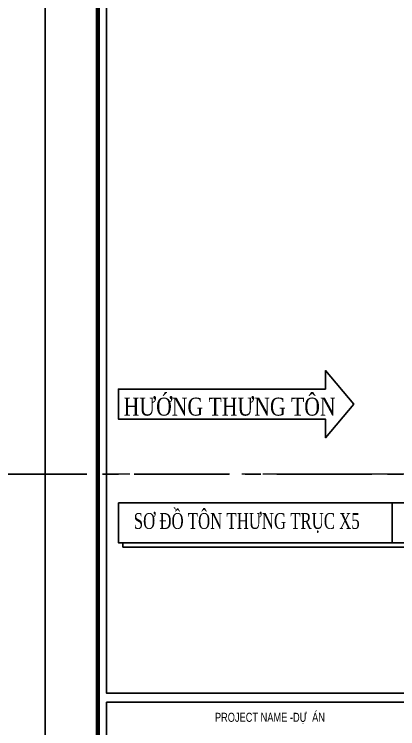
# Model space of a CAD drawing. Header units: inches. Extents: x 315041 to 662841, y -45540 to -35018.
# Drawn here: x 331979.3 to 332056.2, y -38646.2 to -38502.9 of the extents above; entities that cross this region are included whole.
import ezdxf
from ezdxf.enums import TextEntityAlignment as Align

# ---------------------------------------------------------------- set-up
doc = ezdxf.new("R2010")
doc.units = ezdxf.units.IN
doc.header["$MEASUREMENT"] = 0
doc.linetypes.add('CENTER', pattern=[2, 1.25, -0.25, 0.25, -0.25])
doc.linetypes.add('CENTER2', pattern=[28.575, 19.05, -3.175, 3.175, -3.175])
for name, color, linetype in [('001-TRUC', 252, 'CENTER'), ('2', 2, 'Continuous'), ('7', 7, 'Continuous'), ('BAO KHUNG', 31, 'Continuous'), ('CAUTAO', 7, 'Continuous')]:
    doc.layers.add(name, color=color, linetype=linetype)
doc.styles.add('ST1', font='times.ttf', dxfattribs={"width": 0.7})
doc.styles.get("Standard").update_dxf_attribs({"font": 'VHARIALN.TTF'})
doc.styles.add('vntimeh.shx', font='vntimeh.shx', dxfattribs={"width": 0.8, "bigfont": 'bigfont.shx'})

# ---------------------------------------------------------------- blocks, each defined once
blk = doc.blocks.new('A$C75D82031')
at = {"layer": '2', "color": 157, "linetype": 'Continuous'}
blk.add_lwpolyline([(0, 420), (594, 420), (594, 0), (0, 0)], close=True, dxfattribs=at)
at = {"layer": '7', "color": 147, "linetype": 'Continuous'}
blk.add_lwpolyline([(12.33, 57.61), (581.67, 57.61), (581.67, 409.19), (12.33, 409.19)], close=True, dxfattribs=at)
at = {"layer": 'BAO KHUNG', "color": 167, "linetype": 'Continuous', "const_width": 0.871}
blk.add_lwpolyline([(10.59, 9.07), (583.41, 9.07), (583.41, 410.93), (10.59, 410.93)], close=True, dxfattribs=at)
at = {"layer": 'BAO KHUNG', "color": 7}
blk.add_lwpolyline([(12.33, 55.81), (80.92, 55.81), (80.92, 10.81), (12.33, 10.81)], close=True, dxfattribs=at)
at = {"layer": 'BAO KHUNG', "color": 7, "linetype": 'Continuous', "width": 0.9}
blk.add_text('PROJECT NAME -Dù  ÁN ', height=1.8, dxfattribs=at).set_placement((45.37, 51.89), align=Align.CENTER)
blk = doc.blocks.new('A$C4DC60D06')
at = {"color": 8}
blk.add_lwpolyline([(0, 351.58), (284.669, 351.58), (284.669, 0), (0, 0)], close=True, dxfattribs=at)
at = {"layer": '001-TRUC', "color": 9, "lineweight": 0, "ltscale": 10}
for p, q in [((284.669, 43.933), (0, 43.933)), ((548.888, 43.933), (27.368, 43.933))]:
    blk.add_line(p, q, dxfattribs=at)

msp = doc.modelspace()

# ---------------------------------------------------------------- block references
at = {"color": 1}
for p in [(331391.4423, -38696.7186), (331985.4423, -38696.7186)]:
    msp.add_blockref('A$C75D82031', p, dxfattribs=at)

# ---------------------------------------------------------------- next in the draw order: block references
at = {"color": 8}
msp.add_blockref('A$C4DC60D06', (331997.7733, -38639.1085), dxfattribs=at)

# ---------------------------------------------------------------- next in the draw order: linework, layer by layer
at = {"color": 8, "linetype": 'CENTER2'}
msp.add_line((335537.1113, -38595.1758), (330315.4765, -38595.1758), dxfattribs=at)
msp.add_line((332055.0587, -38600.9086), (332055.0587, -38608.9275))
msp.add_lwpolyline([(332000.1507, -38600.9086), (332068.2277, -38600.9086), (332068.2277, -38608.9275), (332000.1507, -38608.9275)], close=True)
msp.add_lwpolyline([(332068.2277, -38601.7542), (332069.1258, -38601.7542), (332069.1258, -38609.7731), (332001.0489, -38609.7731), (332001.0489, -38608.9275)])
at = {"layer": 'CAUTAO', "color": 3}
msp.add_lwpolyline([(332047.382, -38581.0913), (332041.6693, -38587.8413), (332041.6693, -38584.0913), (332000.1507, -38584.0913), (332000.1507, -38578.0913), (332041.6693, -38578.0913), (332041.6693, -38574.3603), (332047.382, -38581.0913)], dxfattribs=at)

# ---------------------------------------------------------------- next in the draw order: texts
at = {"layer": 'CAUTAO', "color": 3, "insert": (332022.4685, -38581.6337), "char_height": 3.6, "attachment_point": 5, "style": 'vntimeh.shx'}
msp.add_mtext('\\A1;H¦íNG TH¦NG T¤N', dxfattribs=at)

# ---------------------------------------------------------------- next in the draw order: texts
at = {"color": 3, "linetype": 'Continuous', "insert": (332003.2396, -38604.9458), "char_height": 3.181818, "attachment_point": 4, "style": 'ST1', "bg_fill": 3, "box_fill_scale": 1.25, "bg_fill_color": 256, "bg_fill_true_color": 13158600, "bg_fill_transparency": 3139304}
msp.add_mtext('\\A1;SƠ ĐỒ TÔN THƯNG TRỤC X5', dxfattribs=at)

doc.saveas('drawing.dxf')
